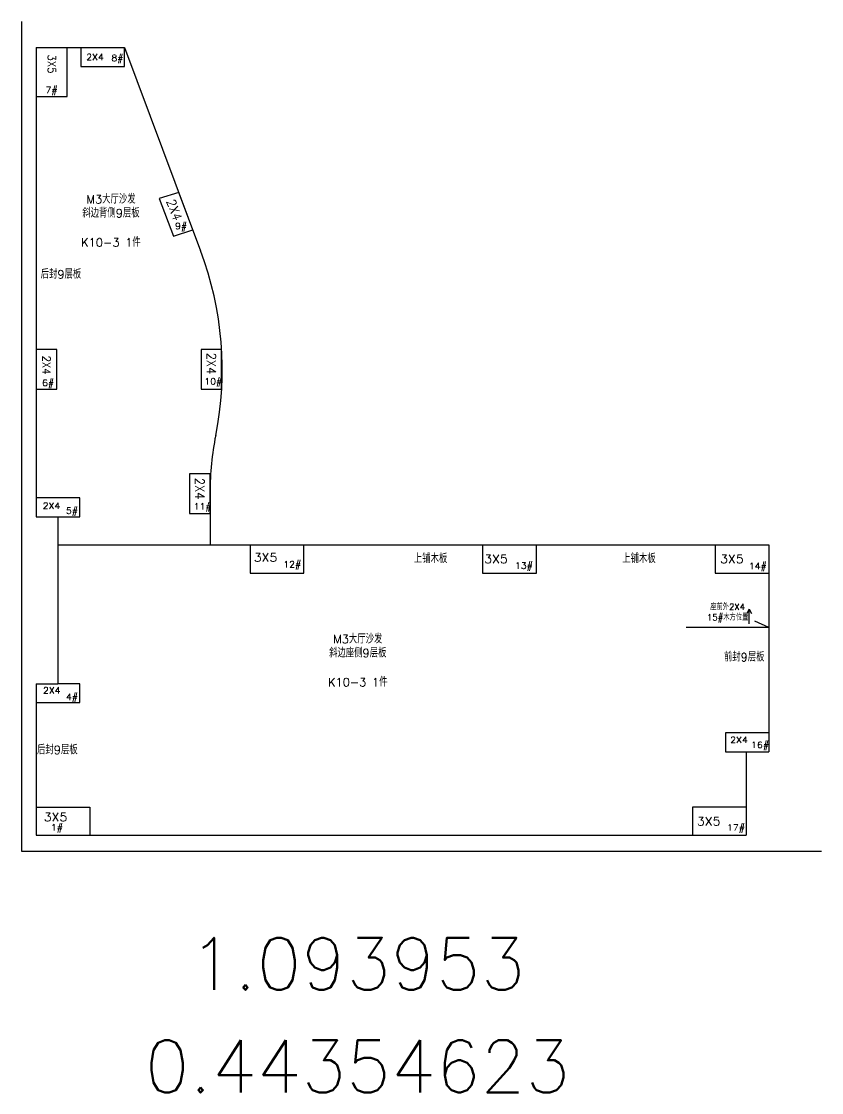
# Model space of a CAD drawing. Header units: millimetres. Extents: x 1725838 to 1745173, y -304752 to -289676.
# Drawn here: x 1741972 to 1742738, y -290714 to -289689 of the extents above; entities that cross this region are included whole.
import ezdxf

# ---------------------------------------------------------------- set-up
doc = ezdxf.new("R2010")
doc.units = ezdxf.units.MM
doc.styles.get("Standard").update_dxf_attribs({"font": 'simplex.shx', "bigfont": 'gbcbig.shx'})

msp = doc.modelspace()

# ---------------------------------------------------------------- linework, layer by layer
at = {"color": 7, "lineweight": -3}
for p, q in [((1741972.2, -289688.6), (1741972.2, -290482.6)), ((1741986.4, -289713.6), (1741986.4, -290162.6)), ((1741986.4, -289713.6), (1742070.7, -289713.6)), ((1742152.7, -290139), (1742152.7, -290189.6)), ((1741986.4, -290162.6), (1742007.2, -290162.6)), ((1742007.2, -290162.6), (1742007.2, -290322.6)), ((1742007.2, -290189.6), (1742687.6, -290189.6)), ((1742687.6, -290189.6), (1742687.6, -290387.6)), ((1741986.4, -290322.6), (1741986.4, -290467.6)), ((1741986.4, -290322.6), (1742007.2, -290322.6)), ((1742665.8, -290387.6), (1742687.6, -290387.6)), ((1742665.8, -290387.6), (1742665.8, -290467.6)), ((1741986.4, -290467.6), (1742665.8, -290467.6)), ((1741972.2, -290482.6), (1742738, -290482.6))]:
    msp.add_line(p, q, dxfattribs=at)
at = {"color": 1}
for p, q in [((1742016, -289760.6), (1742016, -289713.6)), ((1742029.1, -289713.6), (1742029.1, -289731.6)), ((1742070.7, -289731.6), (1742070.7, -289713.6)), ((1742029.1, -289731.6), (1742070.7, -289731.6)), ((1741986.4, -289760.6), (1742016, -289760.6)), ((1742122.7, -289852.2), (1742104.1, -289858.1)), ((1742136.2, -289888.2), (1742122.7, -289852.2)), ((1742104.1, -289858.1), (1742117.6, -289894)), ((1742117.6, -289894), (1742136.2, -289888.2)), ((1742006.1, -290002.6), (1741986.4, -290002.6)), ((1742006.1, -290040.6), (1742006.1, -290002.6)), ((1742163.8, -290002.6), (1742144.1, -290002.6)), ((1742144.1, -290002.6), (1742144.1, -290040.6)), ((1742163.8, -290040.6), (1742163.8, -290002.6)), ((1741986.4, -290040.6), (1742006.1, -290040.6)), ((1742144.1, -290040.6), (1742163.8, -290040.6)), ((1742152.7, -290121.6), (1742133, -290121.6)), ((1742133, -290121.6), (1742133, -290159.6)), ((1742152.7, -290159.6), (1742152.7, -290121.6)), ((1742028, -290144.6), (1741986.4, -290144.6)), ((1742028, -290162.6), (1742028, -290144.6)), ((1742133, -290159.6), (1742152.7, -290159.6)), ((1742007.2, -290162.6), (1742028, -290162.6)), ((1742191, -290189.6), (1742191, -290216.6)), ((1742242.4, -290216.6), (1742242.4, -290189.6)), ((1742413.6, -290189.6), (1742413.6, -290216.6)), ((1742465, -290216.6), (1742465, -290189.6)), ((1742636.2, -290189.6), (1742636.2, -290216.6)), ((1742191, -290216.6), (1742242.4, -290216.6)), ((1742413.6, -290216.6), (1742465, -290216.6)), ((1742636.2, -290216.6), (1742687.6, -290216.6)), ((1742668.7, -290251.2), (1742666.4, -290255.2)), ((1742668.7, -290265.2), (1742668.7, -290251.2)), ((1742668.7, -290251.2), (1742670.9, -290255.2)), ((1742687.6, -290268.6), (1742674.1, -290262.5)), ((1742687.6, -290268.6), (1742608.4, -290268.6)), ((1742028, -290322.6), (1742007.2, -290322.6)), ((1742028, -290340.6), (1742028, -290322.6)), ((1741986.4, -290340.6), (1742028, -290340.6)), ((1742646.1, -290369.6), (1742646.1, -290387.6)), ((1742687.6, -290369.6), (1742646.1, -290369.6)), ((1742646.1, -290387.6), (1742665.8, -290387.6)), ((1741986.4, -290440.6), (1742037.8, -290440.6)), ((1742037.8, -290440.6), (1742037.8, -290467.6)), ((1742614.3, -290440.6), (1742614.3, -290467.6)), ((1742665.8, -290440.6), (1742614.3, -290440.6))]:
    msp.add_line(p, q, dxfattribs=at)
msp.add_line((1742070.7, -289713.6), (1742143.7, -289908))
at = {"lineweight": -3}
for centre, major_axis, end_param in [((1741781.5, -290021.6), (382.9, 0), 0.330621), ((1742480.9, -290139), (-328.2, 0), 0)]:
    msp.add_ellipse(centre, major_axis=major_axis, ratio=0.914116, start_param=-0.181593, end_param=end_param, dxfattribs=at)

# ---------------------------------------------------------------- texts
at = {"color": 1, "width": 0.914116}
for s, height, p in [('3X5', 7.66, (1741997.4, -289720.3)), ('2X4', 8.75, (1742149.6, -290005.7)), ('2X4', 7.66, (1741992.4, -290008.5)), ('2X4', 8.75, (1742138.5, -290125.5))]:
    msp.add_text(s, height=height, rotation=270, dxfattribs=at).set_placement(p)
at = {"color": 1, "width": 1.093953}
for s, height, p in [('2X4', 6, (1742034.2, -289725.6)), ('8#', 6, (1742058.3, -289726.6)), ('7#', 6, (1741995.3, -289757.1)), ('9#', 6, (1742119.2, -289887.5)), ('10#', 6, (1742147.2, -290036.1)), ('6#', 6, (1741991.9, -290037.5)), ('2X4', 6, (1741992.5, -290155.2)), ('11#', 6, (1742137.1, -290155.8)), ('5#', 6, (1742014.8, -290159.9)), ('3X5', 8, (1742194.6, -290205.6)), ('3X5', 8, (1742415.2, -290207.1)), ('3X5', 8, (1742640.9, -290207.1)), ('12#', 6, (1742222.8, -290211.2)), ('13#', 6, (1742444.5, -290212.4)), ('14#', 6, (1742668.4, -290212.8)), ('2X4', 6, (1741992.8, -290331.9)), ('4#', 6, (1742014.8, -290338.1)), ('2X4', 6, (1742650.5, -290379.2)), ('16#', 6, (1742670.5, -290384)), ('3X5', 8, (1741993.6, -290454.1)), ('1#', 6, (1742000.4, -290463)), ('3X5', 8, (1742618.6, -290458.1)), ('17#', 6, (1742647.5, -290463.1))]:
    msp.add_text(s, height=height, dxfattribs=at).set_placement(p)
at = {"color": 1, "oblique": 3.1606, "width": 0.933068}
msp.add_text('2X4', height=8.66, rotation=290.5794, dxfattribs=at).set_placement((1742110.8, -289860.5))
at = {"color": 1, "attachment_point": 5}
for s, insert, char_height in [('\\A1;M3大厅沙发\\P斜边背侧9层板', (1742057.9, -289865.6), 8), ('\\A1;K10-3 1件', (1742057.9, -289900.2), 8), ('\\A1;后封9层板', (1742010, -289930.8), 8), ('\\A1;上铺木板', (1742363.8, -290202.9), 8), ('\\A1;上铺木板', (1742563.2, -290202.9), 8), ('\\A1;座前外2X4\\P15#木方位置', (1742648.1, -290254.9), 6), ('\\A1;M3大厅沙发\\P斜边座侧9层板', (1742294.1, -290286.6), 8), ('\\A1;前封9层板', (1742663.9, -290297.2), 8), ('\\A1;K10-3 1件', (1742294.1, -290321.1), 8), ('\\A1;后封9层板', (1742006.6, -290386), 8), ('\\A1;1.093953', (1742293.7, -290590.6), 50), ('\\A1;0.44354623', (1742293.7, -290688.8), 50)]:
    msp.add_mtext(s, dxfattribs=dict(at, insert=insert, char_height=char_height))

doc.saveas('drawing.dxf')
